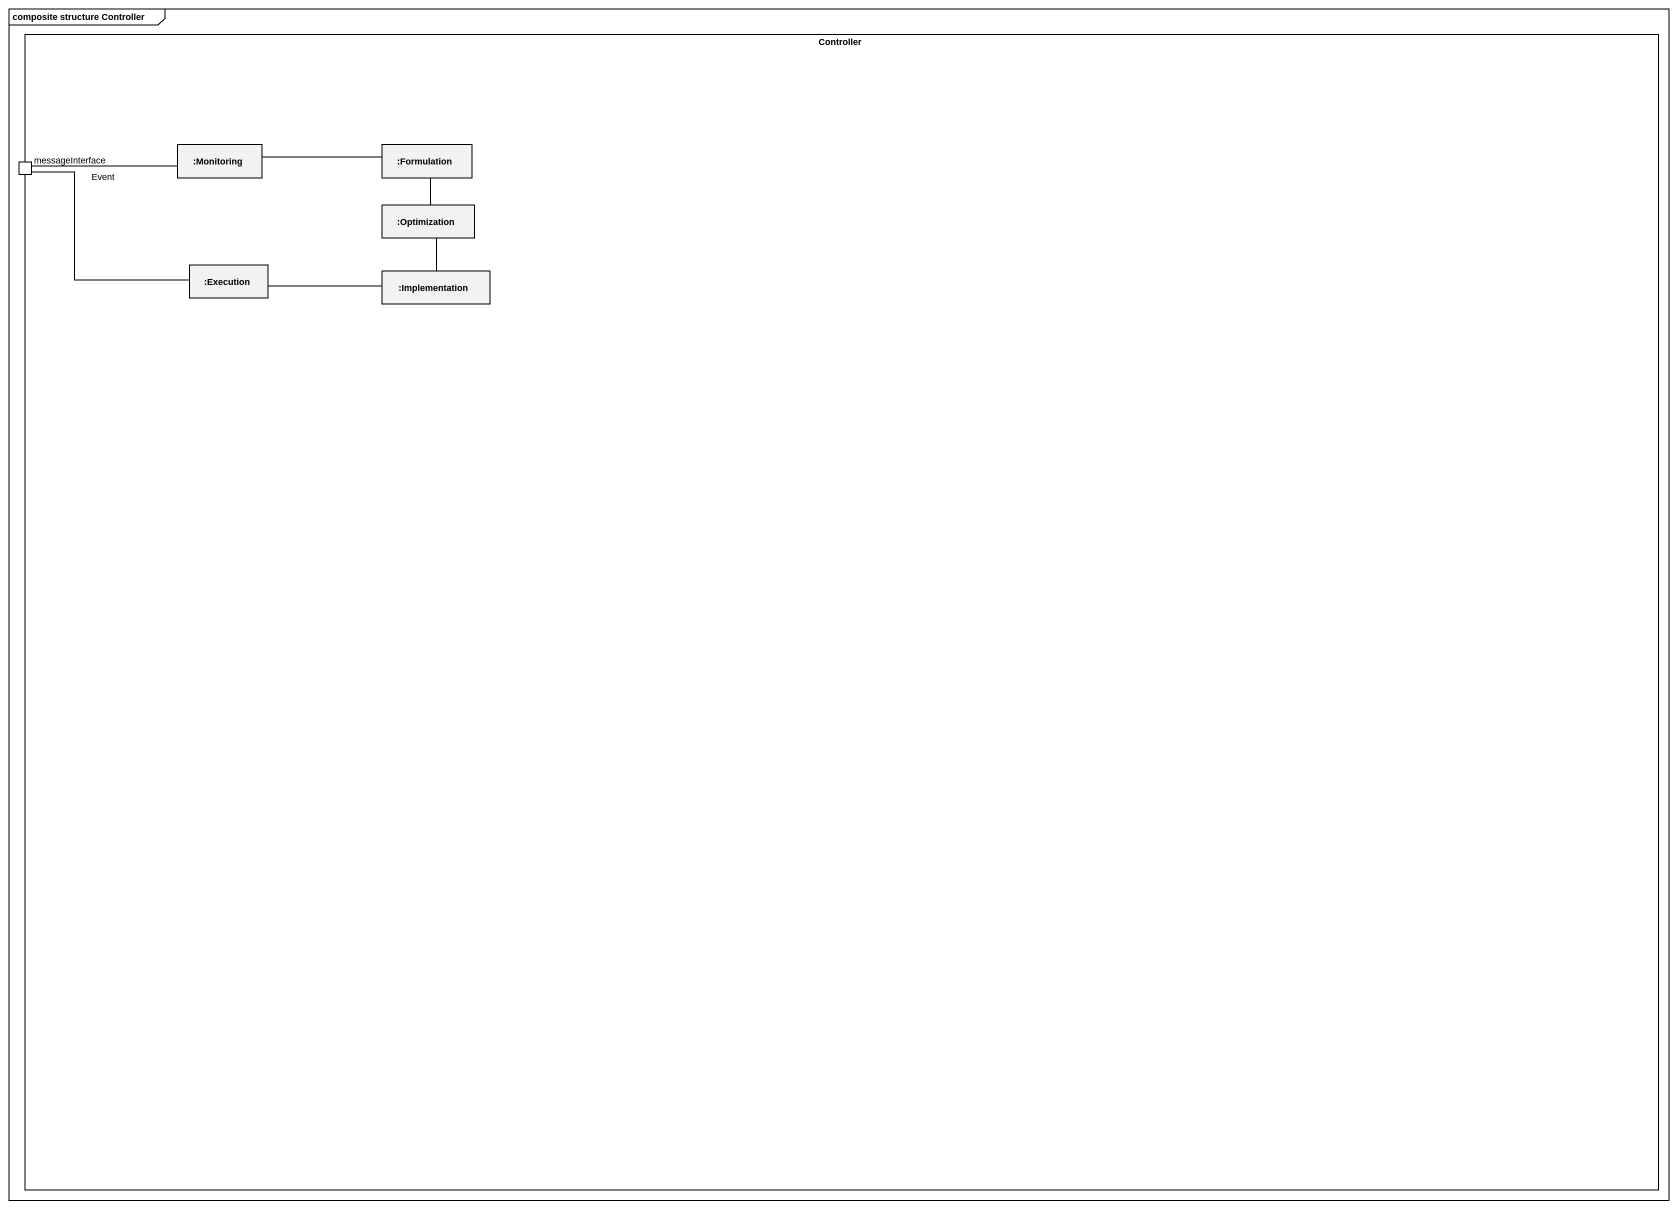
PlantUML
@startuml
mainframe composite structure Controller
rectangle Controller {
  port messageInterface
  rectangle ":Monitoring" as Monitoring
  rectangle ":Formulation" as Formulation
  rectangle ":Optimization" as Optimization
  rectangle ":Execution" as Execution
  rectangle ":Implementation" as Implementation
}
messageInterface -right- Monitoring : Event
Monitoring -right- Formulation
Formulation -- Optimization
Optimization -- Implementation
Execution -left- messageInterface
Implementation -left- Execution
@enduml
